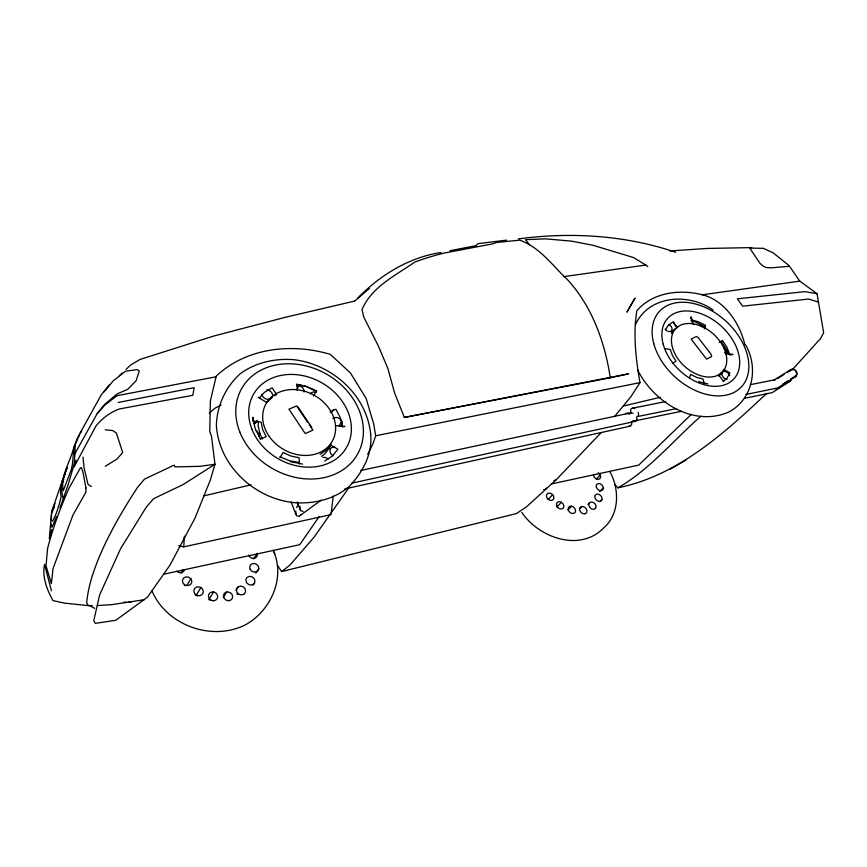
<?xml version="1.0" encoding="UTF-8"?>
<svg xmlns="http://www.w3.org/2000/svg" width="867" height="867" viewBox="0 0 867 867"><rect width="100%" height="100%" fill="white"/><g stroke="black" fill="none" stroke-linecap="round" stroke-linejoin="round"><path stroke-width="1.3" d="M109.209 385.046L101.222 394.908L79.558 434.107L75.321 444.468L74.334 463.542L68.2 484.577L59.975 507.943M252.85 421.189L252.936 417.33L255.104 428.385L260.393 439.06M295.734 511.281L296.406 515.627L298.942 516.374L321.289 500.075M299.863 506.241L300.524 510.62L303.071 511.378M178.754 545.744L183.782 546.86L184.368 536.174M258.366 421.319L258.106 425.675L260.208 434.638L262.495 438.919M64.288 476.016C61.069 482.442 59.617 489.79 61.113 496.867C59.119 505.201 56.691 513.741 52.573 521.251L51.294 519.929L51.641 511.953L55.022 503.499M293.144 462.653L293.241 461.439M299.245 384.753L297.218 389.294M49.311 538.786L51.489 513.741M73.836 447.144C70.552 461.504 60.213 475.593 63.215 490.852L71.137 470.131L72.438 464.3L73.988 446.873L77.824 437.239L79.157 435.798M333.231 496.032L331.031 514.619L183.782 546.86M49.712 538.429L51.749 529.488M92.227 605.599L88.282 605.621L86.678 602.76A695.226 158.856 -38.9 0 1 137.279 487.753L144.442 479.18L174.104 465.102L175.036 466.869L199.919 466.348L214.973 464.257L183.013 484.631L153.513 498.72L146.198 507.282L120.676 548.529L99.629 594.925L93.777 620.653L95.337 623.384L115.853 620.263L147.574 597.049L170.105 564.916L194.999 518.13L210.345 480.004L214.973 464.257L211.526 436.339L209.76 431.343L210.367 400.933L216.23 376.126C246.391 347.613 291.767 342.877 330.327 354.375L350.485 373.005L366.134 398.441L373.644 423.768L375.682 435.776L372.973 443.763L367.738 454.319M690.739 318.709L691.162 316.802L692.733 323.759M62.619 482.93L63.855 479.18M65.393 472.472L63.985 476.579L65.404 473.837M330.977 443.871L329.818 447.264L324.778 453.972L321.473 456.313M51.652 511.747L61.048 484.404M689.384 378.034L690.652 374.425L696.797 377.438L702.964 378.987L704.264 383.788M704.21 327.303L704.503 326.501L694.727 321.624L691.032 320.649M65.632 471.821L66.38 469.827M76.068 460.29L73.955 467.15L96.053 425.827C102.295 418.371 110.142 412.248 119.375 408.975L192.853 395.287L194.132 387.69L118.172 402.472M66.618 469.177L67.171 468.191M704.297 328.94L705.64 325.418L698.119 321.668L691.79 319.988M63.573 477.034L67.225 467.476M64.256 475.647L62.305 480.741L61.514 490.451L62.901 497.756M51.966 512.614L54.339 506.978M56.669 516.472L51.966 527.309L50.622 523.072M296.601 507.596L298.27 504.421M719.231 375.823L720.401 373.504M601.882 499.685L601.492 500.4A4.053 3.067 45.3 0 1 596.951 500.476A4.053 3.067 45.3 0 1 595.011 495.772L595.401 495.057A4.053 3.067 45.3 0 1 599.942 494.981A4.053 3.067 45.3 0 1 601.882 499.685L599.931 501.614M255.234 423.313L256.459 421.059M181.322 573.098L183.208 569.684M74.378 454.622L97.256 413.483L104.755 404.347L117.012 393.976L127.752 389.283L136.097 380.754L139.273 370.946L137.441 369.58L125.682 371.174L113.198 380.851L104.203 391.754M186.969 585.431L190.816 578.712M744.851 344.676C739.529 322.145 723.316 298.389 699.322 294.076C677.495 289.329 652.017 293.046 636.833 310.809C632.986 334.705 635.858 358.96 639.987 382.629L630.71 396.956L614.313 416.767M196.245 595.315L200.841 587.566M313.421 395.981L316.39 391.104L306.951 386.715L296.958 384.482L297.327 390.508M279.987 457.57L283.075 452.487L290.857 456.031L299.05 457.722L299.548 463.953M208.839 599.661L213.564 591.977M671.405 333.427L673.312 330.349L677.203 327.488L673.074 321.885L668.132 325.472L665.531 329.623M223.231 597.493L226.699 592.02M628.954 414.22L631.003 412.822L633.105 413.31M253.576 558.922L257.185 553.287L257.401 554.251A4.649 4.097 29.9 0 1 253.836 558.348A4.649 4.097 29.9 0 1 248.645 555.097M339.051 425.827L341.858 421.46M637.982 416.117L638.643 414.469L638.199 412.28M235.954 590.221L238.078 586.926M635.348 324.854C648.765 295.073 688.788 292.569 713.129 310.072M255.863 573.022L258.778 568.589M253.012 585.225L254.475 583.036M319.24 516.461L299.7 544.704L163.603 574.225M330.121 514.369L314.136 537.074L290.022 564.991L281.623 571.57L277.375 565.186M330.88 513.286L348.718 487.958M79.558 434.107L81.726 431.105M266.57 402.559L272.466 397.021M97.256 413.483L104.712 405.16L116.926 395.72L216.078 376.787M299.971 515.681L300.968 514.564M259.352 397.986L264.381 392.393L272.173 387.787L276.573 394.572L274.514 395.796M792.384 369.624L820.518 338.563L823.65 332.798L817.072 293.772L799.775 281.136L789.523 266.31L770.915 267.849L766.092 267.502L763.188 266.136L760.099 263.438L749.673 248.092L763.285 248.32L773.331 252.947L788.959 265.497M476.189 245.534L477.901 243.681L506.534 240.148M281.623 571.57L516.407 513.578L526.388 506.935L556.235 479.754L601.373 432.416M548.107 499.49L552.647 494.786M556.809 506.989L561.415 502.329A4.118 3.186 44.6 0 1 562.531 508.68A4.118 3.186 44.6 0 1 556.516 505.071A4.118 3.186 44.6 0 1 561.404 502.329M596.485 478.887L600.246 475.138M724.476 352.815L727.229 350.875L728.627 354.495M567.95 509.959L571.667 506.263M579.817 508.43L581.703 506.588M599.563 491.6L603.356 487.883M587.88 504.475L589.766 502.632M691.443 414.263L638.73 465.113L551.51 483.916M700.915 416.171C673.637 440.133 649.741 469.556 617.954 487.818L614.551 484.404M119.364 375.66L122.236 372.962M126.051 369.364L130.83 364.866L140.129 359.393L213.52 336.103L285.525 317.235L354.451 301.131M766.775 393.325C723.804 433.673 677.593 475.68 617.954 487.818M358.104 297.674C380.743 274.85 408.834 257.369 440.956 252.535M354.679 301.098L369.353 288.505M209.207 412.985L215.179 408.119L221.15 404.954M673.626 330.533L671.925 331.909L671.134 331.064M723.1 381.415L726.914 378.337L729.906 372.962L723.869 369.396L721.485 373.634L718.645 375.91M625.811 413.732L627.383 413.06L629.464 413.548M351.807 483.147L635.684 421.254L637.05 419.14L636.606 416.951M344.795 488.912L630.428 426.12L631.772 424.028L631.317 421.861M324.778 461.027L332.375 456.042L337.881 449.225L330.522 444.988L326.133 450.363L320.118 454.275M270.677 398.614L270.287 398.863A5.57 4.519 27.2 0 1 264.934 398.462A5.57 4.519 27.2 0 1 261.867 394.138M795.873 376.408L777.786 387.939M777.666 388.546L779.91 387.105M783.28 384.948L787.778 382.076M790.368 381.057L772.259 392.61L744.872 398.246M784.31 383.16L787.68 381.003M791.051 378.857L795.538 375.996A3.739 3.165 52.3 0 1 794.833 376.43M780.636 376.592L784.017 374.468M787.399 372.344L790.78 370.22M790.433 369.808L773.635 380.353L775.282 379.692L750.345 384.666M105.297 466.283L117.078 459.022L122.713 452.487L116.362 433.045L112.84 430.585L105.254 429.826M669.942 469.318L677.322 465.07M678.666 464.289L686.122 459.987M719.187 342.259L722.525 340.514L727.088 347.645L729.472 353.823M672.673 362.991L676.065 361.311L672.434 355.492L670.245 349.488L665.401 348.74M330.349 411.717L335.887 409.224L340.395 417.894L342.476 426.976L344.979 426.423L335.496 425.632M260.328 439.125L266.158 436.654L262.625 429.523L261.151 422.121L254.042 421.319M553.883 480.708L556.235 479.754M623.59 405.984L660.155 397.314M203.68 495.891L250.91 484.87M375.682 435.776L639.987 382.629M144.301 599.726L111.724 604.657L97.494 605.578M665.748 401.54L631.74 408.346L630.58 409.549L630.84 412.649M610.325 377.784L628.477 373.84L404.347 417.428L394.539 392.784L387.852 368.367L378.402 346.128L363.782 317.105L361.962 309.27L362.428 308.641C372.377 286.468 395.753 275.37 414.773 262.094A278.285 73.565 2.7 0 1 444.706 252.947L492.239 243.974L496.52 242.489L519.691 240.148C540.141 247.398 552.626 265.811 567.777 279.976C592.28 306.842 604.873 342.324 610.325 377.784L404.347 417.428M360.574 470.532L631.003 412.822M635.684 421.254L632.693 420.95M729.949 355.058L732.973 354.419L725.885 353.595M630.428 426.12L628.532 426.206M632.466 421.384L681.375 411.316M449.995 250.715L476.525 245.567M637.722 416.518L676.13 408.682M745.945 394.442L776.897 388.123M258.539 433.717L259.937 433.511M563.962 276.616L645.817 265.031L647.768 266.635M702.107 294.813L799.775 281.136M518.412 238.88C571.05 231.912 625.064 235.098 675.566 252.243M669.649 250.975L707.212 248.439L751.7 247.604M123.602 602.294L126.246 602.142M128.88 602.001L131.524 601.85M88.282 605.621L64.548 603.129L52.963 600.625C47.046 589.983 41.919 576.718 44.542 564.384L51.435 590.817M632.628 408.14L634.72 408.628M817.072 293.772L804.977 291.626L737.34 298.822L742.64 306.181L808.618 299.039L818.481 302.106M299.429 462.523L289.491 460.778L279.965 456.768M290.293 461.58L302.55 464.105M296.655 384.168L305.726 386.205L316.758 391.331M698.629 381.621L707.851 383.918M90.049 605.773L94.666 608.385M329.189 448.109L330.49 448.878M645.817 265.031L633.506 257.564L593.299 245.361L571.721 241.167L545.571 238.848L525.456 239.682L529.618 244.852M720.986 372.333L722.048 372.994M258.149 397.227L266.754 402.548M91.284 486.495L88.001 484.317L84.088 467.985L82.983 457.126M521.88 512.473C538.851 537.822 579.958 552.42 603.66 527.938C619.699 514.272 619.569 488.771 609.783 471.507M718.515 374.934A31.862 21.621 42.5 0 0 706.453 328.886A31.862 21.621 42.5 0 0 672.315 346.984A31.862 21.621 42.5 0 0 718.515 374.934L723.761 381.447M297.912 406.861L311.784 427.507M307.731 422.457L296.633 405.908L288.939 409.202L305.249 433.576L312.911 430.173L309.216 424.657M721.301 341.598L727.229 350.875M637.603 369.819C653.382 402.006 694.023 427.886 729.429 411.706C753.228 398.636 758.658 367.25 745.457 344.6M273.972 552.008C285.102 579.08 270.471 610.78 245.794 624.63C212.339 641.829 166.616 625.519 151.953 590.904M273.105 550.177L274.85 553.796M297.175 501.982L300.047 509.471M291.182 502.058L295.929 514.489M341.815 421.297L342.151 422.532M209.294 599.726A4.736 4.313 26.6 0 1 210.443 600.181M236.886 593.971A4.682 4.227 29.9 0 1 238.013 594.426M184.324 585.052A4.758 4.313 22.7 0 1 185.397 585.659M195.108 594.827A4.758 4.324 24.5 0 1 197.232 596.052M184.519 569.684A4.801 4.313 22.1 0 1 176.619 571.223M668.002 331.313A4.649 3.165 41.2 0 0 670.895 331.259L671.535 330.739A4.649 3.165 41.2 0 0 669.086 324.583M666.951 330.826A4.649 3.165 41.2 0 1 665.13 329.254M723.782 348.35A4.617 3.1 43 0 1 726.243 350.875L726.654 351.894A4.617 3.1 43 0 1 726.34 354.505M692.289 322.513A4.606 3.1 41.6 0 1 693.773 324.334M677.81 327.227A4.617 3.132 41.4 0 1 673.897 322.156M727.055 379.334A4.682 3.165 43.7 0 1 723.132 377.037A4.682 3.165 43.7 0 1 722.005 373.081L722.384 372.333A4.682 3.165 43.7 0 1 726.34 371.889A4.682 3.165 43.7 0 1 729.776 375.747M701.175 326.501A4.595 3.089 42 0 1 705.164 328.019M789.815 370.523A4.281 3.62 52.3 0 1 796.264 371.217A4.281 3.62 52.3 0 1 794.129 377.134M790.238 370.848A3.739 3.165 52.3 0 1 794.064 369.884M795.581 371.054A3.739 3.165 52.3 0 1 796.112 371.878M796.448 372.777A3.739 3.165 52.3 0 1 796.426 374.587M777.84 378.641A3.793 3.175 52.8 0 1 778.382 378.012M779.086 377.578A3.793 3.175 52.8 0 1 779.91 377.373M783.183 383.875A3.793 3.175 52.8 0 1 782.478 384.298M791.517 378.456A4.259 3.587 52.5 0 1 788.634 381.762M789.328 381.068A3.728 3.143 52.5 0 1 788.515 381.263M790.91 379.247A3.728 3.143 52.5 0 1 790.032 380.646M776.962 388.969A3.771 3.154 52.9 0 1 776.138 389.164M266.787 389.825A5.57 4.519 27.2 0 1 271.989 393.13A5.57 4.519 27.2 0 1 271.317 398.191M342.118 423.746A5.473 4.443 32 0 1 340.07 426.466M332.917 418.566A5.473 4.443 32 0 1 341.165 420.127M296.969 385.761A5.484 4.411 29.1 0 1 298.313 385.717L299.679 385.988A5.484 4.411 29.1 0 1 303.981 391.982M322.86 457.451A5.603 4.649 32.4 0 1 328.127 459.022M255.83 430.498A5.69 4.725 26.9 0 1 258.669 436.253M257.044 420.408A5.657 4.66 26.6 0 1 253.489 423.584M333.112 455.771A5.549 4.573 32.7 0 1 330.392 448.998L331.107 448.044A5.549 4.573 32.7 0 1 334.651 446.852M333.34 409.387A5.397 4.357 31.1 0 1 330.273 412.551M310.397 393.835A5.462 4.4 30.1 0 1 316.087 392.296M593.505 474.628A4.01 3.013 44.4 0 0 593.592 475.539L593.917 476.46A4.01 3.013 44.4 0 0 598.295 479.267A4.01 3.013 44.4 0 0 600.528 475.94L600.202 475.018A4.01 3.013 44.4 0 0 598.111 472.786M546.503 488.034A4.097 3.175 43.3 0 1 543.663 489.573M85.941 487.958L85.887 492.239L73.012 514.911L52.995 568.676L51.359 583.599L46.027 565.783L47.587 548.497A1529.117 403.632 -32.6 0 1 68.937 488.359L80.447 467.779L81.433 467.768L82.961 472.19L85.941 487.958M370.632 433.782C372.68 453.809 362.915 472.016 349.531 486.149C334.705 499.164 314.916 503.803 295.571 502.784C255.537 499.446 219.156 466.565 216.382 425.675C216.761 405.951 225.723 386.715 240.419 373.59C255.906 362.341 275.37 358.147 294.271 359.718C332.245 364.476 366.557 394.864 370.632 433.782M630.591 305.531L626.96 312.163L635.045 298.129L630.591 305.531M254.551 582.927L253.901 583.805A4.693 4.194 30.8 0 1 246.304 578.43L246.965 577.552A4.693 4.194 30.8 0 1 254.551 582.927M595.51 508.344L594.914 508.886A4.086 3.11 45.4 0 1 590.134 507.737A4.086 3.11 45.4 0 1 589.387 502.968L589.993 502.427A4.086 3.11 45.4 0 1 594.762 503.586A4.086 3.11 45.4 0 1 595.51 508.344M244.494 593.667L243.594 594.35A4.725 4.259 30.2 0 1 237.515 587.349L238.414 586.677A4.725 4.259 30.2 0 1 244.494 593.667M711.623 356.543L706.594 359.133L691.129 339.105L696.19 336.591L697.924 337.274L711.059 354.245L711.623 356.543M229.56 600.614L228.368 600.744A4.758 4.313 28.9 0 1 226.547 592.042L227.739 591.912A4.758 4.313 28.9 0 1 229.56 600.614M584.954 513.752L584.065 513.838A4.107 3.143 45.4 0 1 579.839 510.49A4.107 3.143 45.4 0 1 581.584 506.599L582.483 506.523A4.107 3.143 45.4 0 1 586.699 509.861A4.107 3.143 45.4 0 1 584.954 513.752M213.39 600.744L212.166 600.582A4.79 4.346 27 0 1 212.805 591.868L214.03 592.042A4.79 4.346 27 0 1 213.39 600.744M572.632 513.502L571.667 513.329A4.118 3.165 45.1 0 1 568.188 509.178A4.118 3.165 45.1 0 1 571.071 506.155L572.025 506.328A4.118 3.165 45.1 0 1 575.504 510.468A4.118 3.165 45.1 0 1 572.632 513.502M553.244 495.599L552.615 494.743A4.118 3.186 44 0 0 547.749 493.475A4.118 3.186 44 0 0 547.055 497.929L547.684 498.796A4.118 3.186 44 0 0 552.55 500.064A4.118 3.186 44 0 0 553.244 495.599M191.434 579.676L190.773 578.657A4.812 4.346 23.2 0 0 182.796 582.722L183.446 583.751A4.812 4.346 23.2 0 0 191.434 579.676M194.544 593.321A4.812 4.357 24.9 0 0 202.737 593.7A4.812 4.357 24.9 0 0 198.456 586.851A4.812 4.357 24.9 0 0 194.544 593.321M250.151 569.207A4.671 4.14 30.6 0 0 257.987 570.584A4.671 4.14 30.6 0 0 254.638 563.583A4.671 4.14 30.6 0 0 250.151 569.207M663.179 344.188A44.856 30.388 42.5 0 0 728.302 383.247A44.856 30.388 42.5 0 0 710.918 318.438A44.856 30.388 42.5 0 0 663.179 344.188M653.816 343.776A55.737 37.769 42.5 0 0 734.826 391.992A55.737 37.769 42.5 0 0 712.858 311.416A55.737 37.769 42.5 0 0 653.816 343.776M251.809 428.937A53.591 43.783 29.7 0 0 339.42 456.27A53.591 43.783 29.7 0 0 308.912 377.178A53.591 43.783 29.7 0 0 251.809 428.937M269.128 436.285A38.05 31.125 29.7 0 0 332.094 441.52A38.05 31.125 29.7 0 0 296.2 389.673A38.05 31.125 29.7 0 0 269.128 436.285M239.78 431.864A66.575 54.404 29.7 0 0 348.729 465.254A66.575 54.404 29.7 0 0 310.234 367.077A66.575 54.404 29.7 0 0 239.78 431.864M596.409 487.287A4.032 3.034 44.9 0 0 602.478 490.126A4.032 3.034 44.9 0 0 600.495 483.949A4.032 3.034 44.9 0 0 596.409 487.287"/></g></svg>
